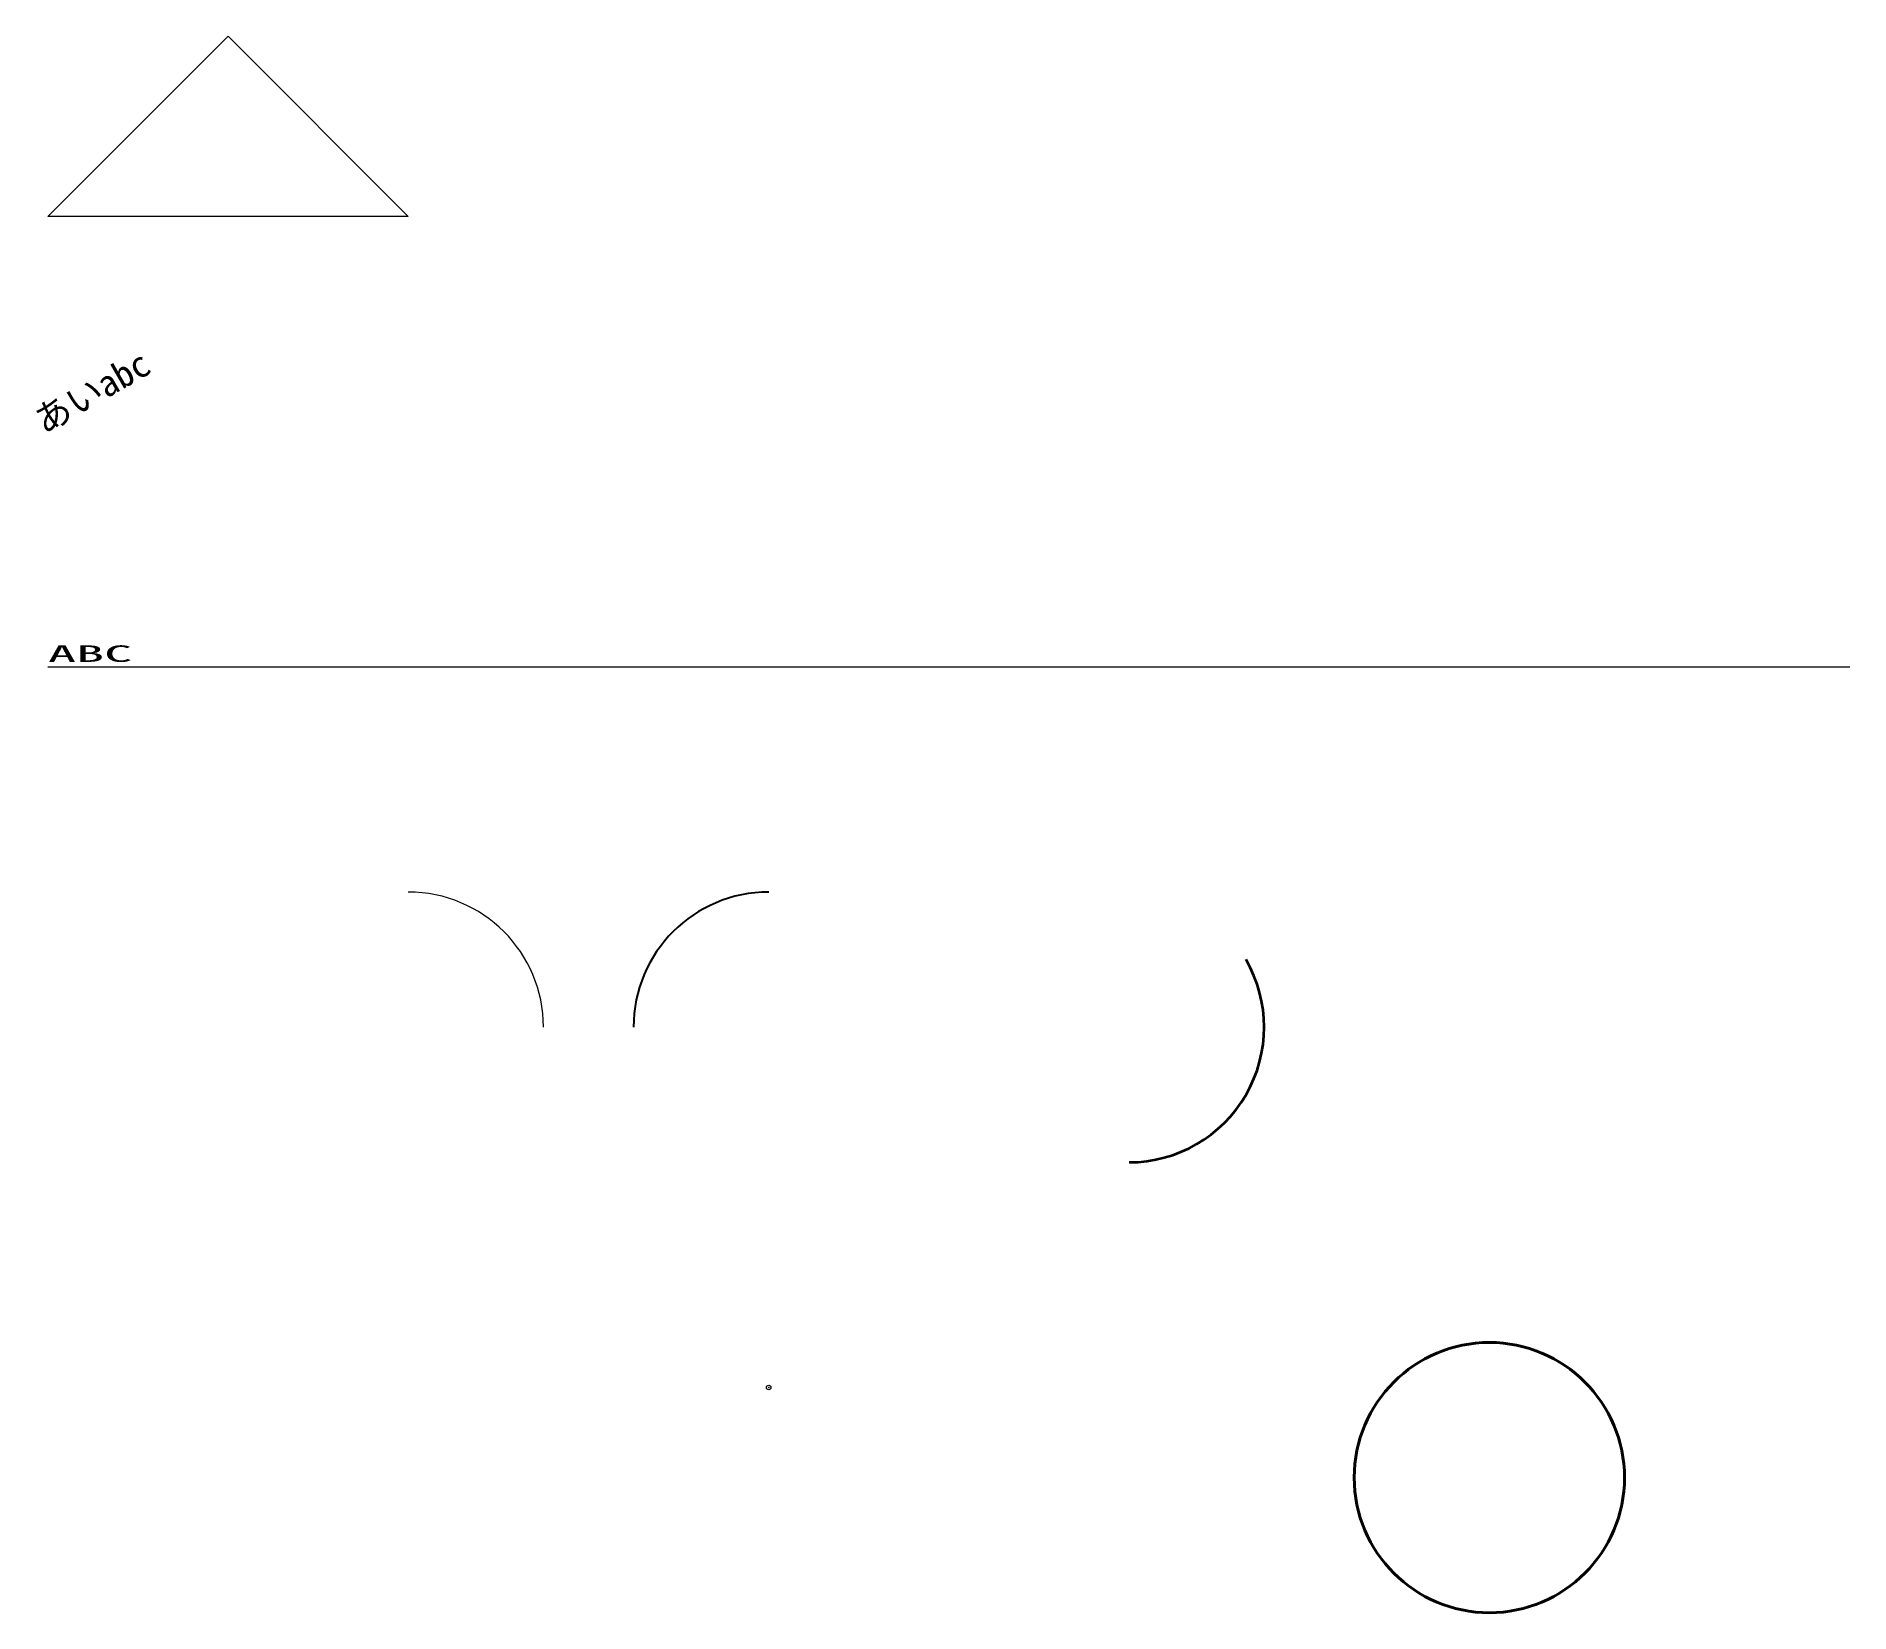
# Model space of a CAD drawing. Units: millimetres at full size, sheet at 1:200. Extents: x 63840 to 104100, y 40400 to 75400.
import ezdxf
from ezdxf.enums import TextEntityAlignment as Align

# ---------------------------------------------------------------- set-up
doc = ezdxf.new("R2010")
doc.units = ezdxf.units.MM
doc.header["$LTSCALE"] = 200
doc.header["$PDMODE"] = 32
doc.header["$PDSIZE"] = 100
doc.layers.add('本体', color=3, linetype='Continuous', lineweight=18)
doc.styles.add('ＭＳ ゴシック', font='')
doc.styles.get('ＭＳ ゴシック').set_extended_font_data('MS Gothic')

msp = doc.modelspace()

# ---------------------------------------------------------------- linework, layer by layer
at = {"layer": '本体', "color": 4, "lineweight": 9}
msp.add_line((64100, 61400), (104100, 61400), dxfattribs=at)
at = {"layer": '本体'}
msp.add_lwpolyline([(64100, 71400), (68100, 75400), (72100, 71400)], close=True, dxfattribs=at)
at = {"layer": '本体', "color": 6, "lineweight": 40}
msp.add_circle((96100, 43400), 3000, dxfattribs=at)
at = {"layer": '本体', "color": 7}
msp.add_arc((72100, 53400), 3000, 0, 90, dxfattribs=at)
at = {"layer": '本体', "lineweight": 25}
msp.add_arc((80100, 53400), 3000, 90, 180, dxfattribs=at)
at = {"layer": '本体', "color": 2, "lineweight": 35}
msp.add_arc((88100, 53400), 3000, 270, 30, dxfattribs=at)
at = {"layer": '本体'}
msp.add_point((80100, 45400), dxfattribs=at)

# ---------------------------------------------------------------- texts
at = {"layer": '本体', "color": 2, "style": 'ＭＳ ゴシック'}
msp.add_text('あいabc', height=586.5, rotation=30, dxfattribs=at).set_placement((64100, 66400), align=Align.BOTTOM_LEFT)
at = {"layer": '本体', "style": 'ＭＳ ゴシック', "width": 2.5}
msp.add_text('ABC', height=366.6, dxfattribs=at).set_placement((64100, 61400), align=Align.BOTTOM_LEFT)

doc.saveas('drawing.dxf')
